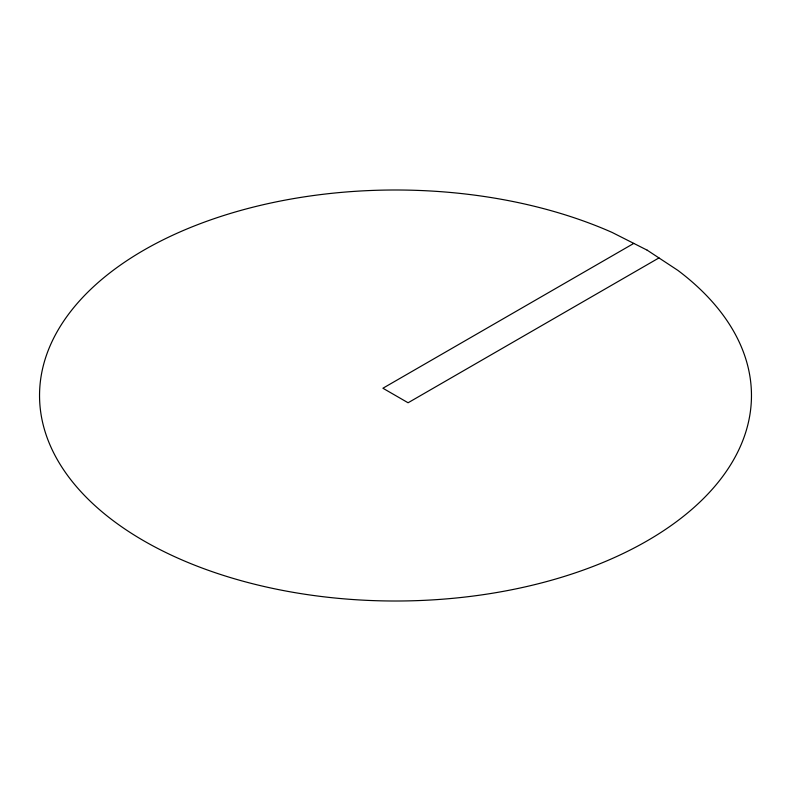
<?xml version="1.0" encoding="UTF-8"?>
<svg xmlns="http://www.w3.org/2000/svg" width="791" height="791" viewBox="0 0 791 791"><rect width="100%" height="100%" fill="white"/><g stroke="black" fill="none" stroke-linecap="round" stroke-linejoin="round"><path stroke-width="1.19" d="M633.789 243.401L382.913 388.233L408.087 402.767L658.952 257.925M647.196 250.183L612.185 232.465A355.95 205.502 0 0 0 47.984 351.016A355.95 205.502 0 0 0 472.543 596.137A355.95 205.502 0 0 0 677.897 270.393L647.196 250.183"/></g></svg>
